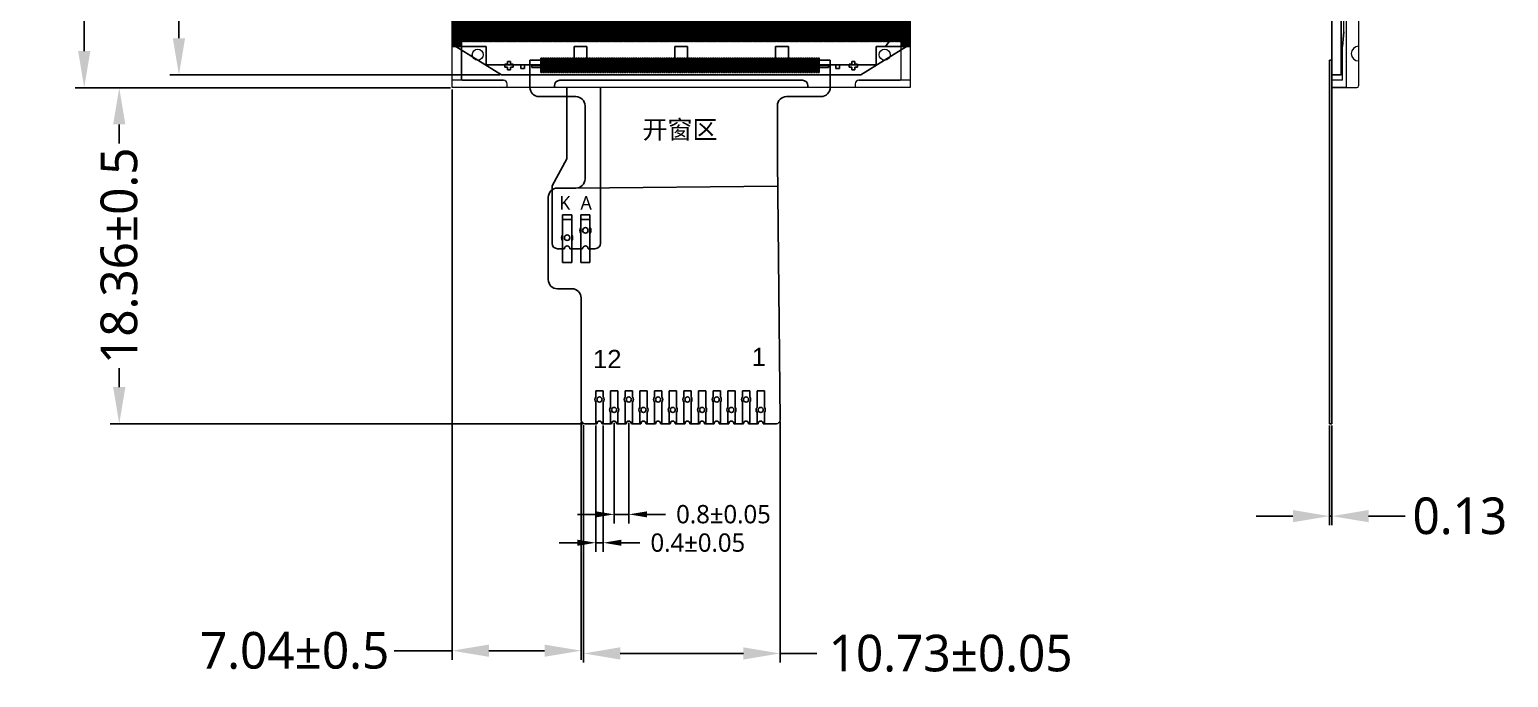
# Model space of a CAD drawing. Header units: millimetres. Extents: x 3277 to 3597, y 1666 to 1905.
# Drawn here: x 3358.2 to 3438.9, y 1751.3 to 1786.7 of the extents above; entities that cross this region are included whole.
import ezdxf

# ---------------------------------------------------------------- set-up
doc = ezdxf.new("R2010")
doc.units = ezdxf.units.MM
for name, color, linetype in [('2-BL', 3, 'Continuous'), ('2-BL-FPC', 2, 'Continuous'), ('3-LCD', 4, 'Continuous'), ('3-LCD-FPC', 40, 'Continuous'), ('6-标注', 7, 'Continuous')]:
    doc.layers.add(name, color=color, linetype=linetype)
doc.styles.add('PIN文字1', font='', dxfattribs={"height": 4})
doc.styles.add('宋体', font='')
doc.styles.get('PIN文字1').set_extended_font_data('Microsoft YaHei')
doc.styles.get('宋体').set_extended_font_data('Microsoft YaHei')
doc.dimstyles.new('ZY-G1-0.05', dxfattribs={"dimtxt": 1, "dimasz": 1, "dimexe": 0.5, "dimexo": 0.1, "dimgap": 0.5, "dimtad": 0, "dimdsep": 46, "dimtxsty": '宋体', "dimcen": 2, "dimclrd": 7, "dimclre": 7, "dimclrt": 7, "dimadec": 0, "dimazin": 2, "dimtol": 1, "dimtp": 0.05, "dimtm": 0.05, "dimtfac": 1, "dimtmove": 0, "dimatfit": 3, "dimfxl": 1, "dimtolj": 1, "dimarcsym": 0})
doc.dimstyles.new('ZY-G2-0.05', dxfattribs={"dimtxt": 2, "dimasz": 2, "dimexe": 0.5, "dimexo": 0.1, "dimgap": 0.5, "dimtad": 0, "dimdsep": 46, "dimtxsty": '宋体', "dimcen": 2, "dimclrd": 7, "dimclre": 7, "dimclrt": 7, "dimadec": 0, "dimazin": 2, "dimtol": 1, "dimtp": 0.05, "dimtm": 0.05, "dimtfac": 1, "dimtmove": 0, "dimatfit": 3, "dimfxl": 1, "dimtolj": 1, "dimarcsym": 0})
doc.dimstyles.new('ZY-G2-0.1默认', dxfattribs={"dimtxt": 2, "dimasz": 2, "dimexe": 0.5, "dimexo": 0.1, "dimgap": 0.5, "dimtad": 0, "dimdsep": 46, "dimtxsty": '宋体', "dimcen": 2, "dimclrd": 7, "dimclre": 7, "dimclrt": 7, "dimadec": 0, "dimazin": 2, "dimtp": 0.1, "dimtm": 0.1, "dimtfac": 1, "dimtmove": 0, "dimatfit": 3, "dimfxl": 1, "dimtolj": 1, "dimarcsym": 0})
doc.dimstyles.new('ZY-G2-0.5', dxfattribs={"dimtxt": 2, "dimasz": 2, "dimexe": 0.5, "dimexo": 0.1, "dimgap": 0.1, "dimtad": 0, "dimdsep": 46, "dimtxsty": '宋体', "dimcen": 2, "dimclrd": 7, "dimclre": 7, "dimclrt": 7, "dimadec": 0, "dimazin": 2, "dimtol": 1, "dimtp": 0.5, "dimtm": 0.5, "dimtfac": 1, "dimtmove": 0, "dimatfit": 3, "dimfxl": 1, "dimtolj": 1, "dimarcsym": 0})

# ---------------------------------------------------------------- blocks, each defined once
blk = doc.blocks.new('*D345')
at = {"layer": '6-标注', "color": 7, "lineweight": -2, "transparency": 16777216}
for p, q in [((3381.166, 1832.842), (3360.676, 1832.842)), ((3361.176, 1830.842), (3361.176, 1815.117)), ((3361.176, 1785.517), (3361.176, 1801.241)), ((3381.166, 1783.517), (3360.676, 1783.517))]:
    blk.add_line(p, q, dxfattribs=at)
at = {"layer": '6-标注', "color": 7, "transparency": 16777216}
for points in [[(3360.843, 1830.842), (3361.509, 1830.842), (3361.176, 1832.842)], [(3360.843, 1785.517), (3361.509, 1785.517), (3361.176, 1783.517)]]:
    blk.add_solid(points, dxfattribs=at)
at = {"layer": 'Defpoints', "color": 0, "transparency": 16777216}
for p in [(3381.266, 1832.842), (3361.176, 1783.517), (3381.266, 1783.517)]:
    blk.add_point(p, dxfattribs=at)
at = {"layer": '6-标注', "color": 7, "transparency": 16777216, "insert": (3361.176, 1808.179), "char_height": 2, "attachment_point": 5, "rotation": 90, "style": '宋体'}
blk.add_mtext('\\A1;LCM 49.33', dxfattribs=at)
blk = doc.blocks.new('*D353')
at = {"layer": '6-标注', "color": 7, "lineweight": -2, "transparency": 16777216}
for p, q in [((3381.266, 1832.742), (3365.848, 1832.742)), ((3366.348, 1830.742), (3366.348, 1817.773)), ((3366.348, 1786.222), (3366.348, 1799.19)), ((3383.866, 1784.222), (3365.848, 1784.222))]:
    blk.add_line(p, q, dxfattribs=at)
at = {"layer": '6-标注', "color": 7, "transparency": 16777216}
for points in [[(3366.014, 1830.742), (3366.681, 1830.742), (3366.348, 1832.742)], [(3366.014, 1786.222), (3366.681, 1786.222), (3366.348, 1784.222)]]:
    blk.add_solid(points, dxfattribs=at)
at = {"layer": 'Defpoints', "color": 0, "transparency": 16777216}
for p in [(3381.366, 1832.742), (3366.348, 1784.222), (3383.966, 1784.222)]:
    blk.add_point(p, dxfattribs=at)
at = {"layer": '6-标注', "color": 7, "transparency": 16777216, "insert": (3366.348, 1808.482), "char_height": 2, "attachment_point": 5, "rotation": 90, "style": '宋体'}
blk.add_mtext('\\A1;LCD TFT 48.52', dxfattribs=at)
blk = doc.blocks.new('*D356')
at = {"layer": '6-标注', "color": 7, "lineweight": -2, "transparency": 16777216}
for p, q in [((3429.159, 1765.062), (3429.159, 1759.61)), ((3429.289, 1765.062), (3429.289, 1759.61)), ((3427.159, 1760.11), (3425.159, 1760.11)), ((3429.159, 1760.11), (3429.289, 1760.11)), ((3431.289, 1760.11), (3433.289, 1760.11))]:
    blk.add_line(p, q, dxfattribs=at)
at = {"layer": '6-标注', "color": 7, "transparency": 16777216}
for points in [[(3427.159, 1760.444), (3427.159, 1759.777), (3429.159, 1760.11)], [(3431.289, 1760.444), (3431.289, 1759.777), (3429.289, 1760.11)]]:
    blk.add_solid(points, dxfattribs=at)
at = {"layer": 'Defpoints', "color": 0, "transparency": 16777216}
for p in [(3429.159, 1765.162), (3429.289, 1765.162), (3429.289, 1760.11)]:
    blk.add_point(p, dxfattribs=at)
at = {"layer": '6-标注', "color": 7, "transparency": 16777216, "insert": (3436.277, 1760.11), "char_height": 2, "attachment_point": 5, "style": '宋体'}
blk.add_mtext('\\A1;0.13', dxfattribs=at)
blk = doc.blocks.new('*D347')
at = {"layer": '6-标注', "color": 7, "lineweight": -2, "transparency": 16777216}
for p, q in [((3389.106, 1765.062), (3389.106, 1758.155)), ((3389.506, 1765.062), (3389.506, 1758.155)), ((3388.106, 1758.655), (3387.106, 1758.655)), ((3389.106, 1758.655), (3389.506, 1758.655)), ((3390.506, 1758.655), (3391.506, 1758.655))]:
    blk.add_line(p, q, dxfattribs=at)
at = {"layer": '6-标注', "color": 7, "transparency": 16777216}
for points in [[(3388.106, 1758.822), (3388.106, 1758.488), (3389.106, 1758.655)], [(3390.506, 1758.822), (3390.506, 1758.488), (3389.506, 1758.655)]]:
    blk.add_solid(points, dxfattribs=at)
at = {"layer": 'Defpoints', "color": 0, "transparency": 16777216}
for p in [(3389.106, 1765.162), (3389.506, 1765.162), (3389.506, 1758.655)]:
    blk.add_point(p, dxfattribs=at)
at = {"layer": '6-标注', "color": 7, "transparency": 16777216, "insert": (3394.676, 1758.655), "char_height": 1, "attachment_point": 5, "style": '宋体'}
blk.add_mtext('\\A1;0.4±0.05', dxfattribs=at)
blk = doc.blocks.new('*D348')
at = {"layer": '6-标注', "color": 7, "lineweight": -2, "transparency": 16777216}
for p, q in [((3390.106, 1765.203), (3390.106, 1759.708)), ((3390.906, 1765.203), (3390.906, 1759.708)), ((3389.106, 1760.208), (3388.106, 1760.208)), ((3390.106, 1760.208), (3390.906, 1760.208)), ((3391.906, 1760.208), (3392.906, 1760.208))]:
    blk.add_line(p, q, dxfattribs=at)
at = {"layer": '6-标注', "color": 7, "transparency": 16777216}
for points in [[(3389.106, 1760.374), (3389.106, 1760.041), (3390.106, 1760.208)], [(3391.906, 1760.374), (3391.906, 1760.041), (3390.906, 1760.208)]]:
    blk.add_solid(points, dxfattribs=at)
at = {"layer": 'Defpoints', "color": 0, "transparency": 16777216}
for p in [(3390.106, 1765.303), (3390.906, 1765.303), (3390.906, 1760.208)]:
    blk.add_point(p, dxfattribs=at)
at = {"layer": '6-标注', "color": 7, "transparency": 16777216, "insert": (3396.076, 1760.208), "char_height": 1, "attachment_point": 5, "style": '宋体'}
blk.add_mtext('\\A1;0.8±0.05', dxfattribs=at)
blk = doc.blocks.new('*D349')
at = {"color": 7, "lineweight": -2, "transparency": 16777216}
for p, q in [((3388.438, 1765.073), (3388.438, 1752.108)), ((3399.164, 1765.262), (3399.164, 1752.108)), ((3390.438, 1752.608), (3397.164, 1752.608)), ((3399.164, 1752.608), (3401.164, 1752.608))]:
    blk.add_line(p, q, dxfattribs=at)
at = {"color": 7, "transparency": 16777216}
for points in [[(3390.438, 1752.942), (3390.438, 1752.275), (3388.438, 1752.608)], [(3397.164, 1752.942), (3397.164, 1752.275), (3399.164, 1752.608)]]:
    blk.add_solid(points, dxfattribs=at)
at = {"layer": 'Defpoints', "color": 0, "transparency": 16777216}
for p in [(3388.438, 1765.173), (3399.164, 1765.362), (3399.164, 1752.608)]:
    blk.add_point(p, dxfattribs=at)
at = {"color": 7, "transparency": 16777216, "insert": (3408.477, 1752.608), "char_height": 2, "attachment_point": 5, "style": '宋体'}
blk.add_mtext('\\A1;10.73±0.05', dxfattribs=at)
blk = doc.blocks.new('*D343')
at = {"color": 7, "lineweight": -2, "transparency": 16777216}
for p, q in [((3381.266, 1783.417), (3381.266, 1752.258)), ((3388.306, 1765.249), (3388.306, 1752.258)), ((3381.266, 1752.758), (3378.09, 1752.758)), ((3386.306, 1752.758), (3383.266, 1752.758))]:
    blk.add_line(p, q, dxfattribs=at)
at = {"color": 7, "transparency": 16777216}
for points in [[(3383.266, 1753.092), (3383.266, 1752.425), (3381.266, 1752.758)], [(3386.306, 1753.092), (3386.306, 1752.425), (3388.306, 1752.758)]]:
    blk.add_solid(points, dxfattribs=at)
at = {"layer": 'Defpoints', "color": 0, "transparency": 16777216}
for p in [(3381.266, 1783.517), (3388.306, 1765.349), (3388.306, 1752.758)]:
    blk.add_point(p, dxfattribs=at)
at = {"color": 7, "transparency": 16777216, "insert": (3372.663, 1752.758), "char_height": 2, "attachment_point": 5, "style": '宋体'}
blk.add_mtext('\\A1;7.04±0.5', dxfattribs=at)
blk = doc.blocks.new('*D350')
at = {"color": 7, "lineweight": -2, "transparency": 16777216}
for p, q in [((3360.776, 1783.517), (3363.589, 1783.517)), ((3363.089, 1781.517), (3363.089, 1780.476)), ((3363.089, 1767.162), (3363.089, 1768.202)), ((3388.406, 1765.162), (3362.589, 1765.162))]:
    blk.add_line(p, q, dxfattribs=at)
at = {"color": 7, "transparency": 16777216}
for points in [[(3362.756, 1781.517), (3363.422, 1781.517), (3363.089, 1783.517)], [(3362.756, 1767.162), (3363.422, 1767.162), (3363.089, 1765.162)]]:
    blk.add_solid(points, dxfattribs=at)
at = {"layer": 'Defpoints', "color": 0, "transparency": 16777216}
for p in [(3360.676, 1783.517), (3363.089, 1783.517), (3388.506, 1765.162)]:
    blk.add_point(p, dxfattribs=at)
at = {"color": 7, "transparency": 16777216, "insert": (3363.089, 1774.339), "char_height": 2, "attachment_point": 5, "rotation": 90, "style": '宋体'}
blk.add_mtext('\\A1;18.36±0.5', dxfattribs=at)

msp = doc.modelspace()

# ---------------------------------------------------------------- hatches: boundary and pattern name
at = {"layer": '2-BL'}
h = msp.add_hatch(dxfattribs=at)
h.set_pattern_fill('ANSI31', color=52, scale=0.008, angle=18)
h.set_pattern_definition([(63, (3280.086573, 1020.59062), (-0.0226315657, 0.0115313587), [])])
h.paths.add_polyline_path([(3406.266, 1832.842), (3381.266, 1832.842), (3381.266, 1786.022), (3406.266, 1786.022)])
h.paths.add_polyline_path([(3382.168, 1788.772), (3382.168, 1831.992), (3405.363, 1831.992), (3405.363, 1788.772)], flags=16)
for points in [[(3381.768, 1786.572), (3381.266, 1786.572), (3381.266, 1785.772), (3381.768, 1785.772)], [(3405.763, 1785.772), (3406.266, 1785.772), (3406.266, 1786.572), (3405.763, 1786.572)]]:
    msp.add_hatch(color=256, dxfattribs=at).paths.add_polyline_path(points)

# ---------------------------------------------------------------- linework, layer by layer
at = {"color": 40}
for p, q in [((3429.159, 1785.032), (3429.289, 1785.032)), ((3399.164, 1765.362), (3399.016, 1779.532)), ((3387.193, 1779.032), (3387.193, 1779.032)), ((3388.016, 1778.032), (3399.03, 1778.147)), ((3386.511, 1777.532), (3386.511, 1773.032)), ((3387.806, 1772.532), (3387.011, 1772.532)), ((3388.306, 1765.362), (3388.306, 1772.032))]:
    msp.add_line(p, q, dxfattribs=at)
for centre, start, end in [((3387.011, 1773.032), 180, 270), ((3387.806, 1772.032, 0), 0, 90)]:
    msp.add_arc(centre, 0.5, start, end, dxfattribs=at)
at = {"layer": '2-BL', "lineweight": 5}
for p, q in [((3381.266, 1783.522), (3381.266, 1832.842)), ((3406.266, 1832.842), (3406.266, 1783.522)), ((3429.939, 1786.572), (3429.939, 1832.842)), ((3405.763, 1832.392), (3405.763, 1783.922)), ((3429.864, 1783.922), (3429.864, 1785.772)), ((3384.065, 1783.922), (3381.266, 1783.922)), ((3406.266, 1783.522), (3381.266, 1783.522)), ((3384.265, 1783.522), (3384.265, 1783.722)), ((3403.266, 1783.722), (3403.266, 1783.522)), ((3406.266, 1783.922), (3403.466, 1783.922)), ((3429.864, 1783.922), (3429.279, 1783.922)), ((3429.279, 1783.922), (3429.279, 1783.522))]:
    msp.add_line(p, q, dxfattribs=at)
at = {"layer": '2-BL', "color": 6, "lineweight": 5}
for p, q in [((3430.089, 1783.522), (3430.089, 1832.842)), ((3430.749, 1832.742), (3430.749, 1783.622)), ((3430.089, 1783.522), (3430.649, 1783.522))]:
    msp.add_line(p, q, dxfattribs=at)
at = {"layer": '2-BL', "linetype": 'Continuous'}
for p, q in [((3381.768, 1783.922), (3381.768, 1832.392)), ((3381.768, 1785.772), (3381.266, 1785.772)), ((3387.916, 1784.772), (3383.116, 1784.772)), ((3393.416, 1784.772), (3388.616, 1784.772)), ((3398.919, 1784.772), (3394.119, 1784.772)), ((3404.419, 1784.772), (3399.619, 1784.772)), ((3381.818, 1783.922), (3384.065, 1783.922)), ((3386.844, 1783.522), (3386.844, 1783.622)), ((3387.144, 1783.922), (3400.388, 1783.922)), ((3400.688, 1783.522), (3400.688, 1783.622)), ((3403.466, 1783.922), (3405.713, 1783.922)), ((3430.089, 1783.522), (3429.279, 1783.522))]:
    msp.add_line(p, q, dxfattribs=at)
at = {"layer": '2-BL'}
for p, q in [((3404.918, 1785.772), (3405.763, 1786.905)), ((3381.768, 1786.572), (3381.266, 1786.572)), ((3405.763, 1786.572), (3406.266, 1786.572)), ((3429.939, 1786.572), (3429.864, 1785.772)), ((3383.116, 1785.772), (3381.266, 1785.772)), ((3383.116, 1784.772), (3383.116, 1785.772)), ((3387.916, 1784.772), (3387.916, 1785.772)), ((3387.916, 1785.772), (3388.616, 1785.772)), ((3388.616, 1784.772), (3388.616, 1785.772)), ((3388.616, 1784.772), (3388.616, 1785.772)), ((3393.416, 1784.772), (3393.416, 1785.772)), ((3393.416, 1785.772), (3394.119, 1785.772)), ((3394.119, 1784.772), (3394.119, 1785.772)), ((3398.919, 1784.772), (3398.919, 1785.772)), ((3398.919, 1785.772), (3399.619, 1785.772)), ((3399.619, 1784.772), (3399.619, 1785.772)), ((3404.419, 1784.772), (3404.419, 1785.772)), ((3404.419, 1785.772), (3405.763, 1785.772)), ((3404.419, 1785.772), (3406.266, 1785.772)), ((3388.616, 1784.772), (3390.527, 1784.772))]:
    msp.add_line(p, q, dxfattribs=at)
at = {"layer": '2-BL', "color": 0, "lineweight": 5}
for centre in [(3382.66, 1785.322), (3404.875, 1785.322)]:
    msp.add_circle(centre, 0.3, dxfattribs=at)
at = {"layer": '2-BL', "color": 6, "lineweight": 5}
msp.add_circle((3404.875, 1785.322), 0.3, dxfattribs=at)
for centre, radius, start, end in [((3430.749, 1785.382), 0.4, 90, 270), ((3430.649, 1783.622), 0.1, 270, 0)]:
    msp.add_arc(centre, radius, start, end, dxfattribs=at)
at = {"layer": '2-BL', "lineweight": 5}
for centre, start, end in [((3384.065, 1783.722), 360, 90), ((3403.466, 1783.722), 90, 180)]:
    msp.add_arc(centre, 0.2, start, end, dxfattribs=at)
at = {"layer": '2-BL', "linetype": 'Continuous'}
for centre, start, end in [((3387.144, 1783.622), 90, 180), ((3400.388, 1783.622), 0, 90)]:
    msp.add_arc(centre, 0.3, start, end, dxfattribs=at)
at = {"layer": '2-BL-FPC', "color": 7}
for p, q in [((3387.516, 1779.625), (3387.516, 1783.522)), ((3389.358, 1778.147), (3389.358, 1783.522)), ((3386.716, 1778.154), (3387.516, 1779.625)), ((3386.716, 1775.022), (3386.716, 1778.154)), ((3389.358, 1777.722), (3389.358, 1778.147)), ((3389.358, 1775.022), (3389.358, 1778.147)), ((3387.288, 1775.487), (3387.288, 1776.322)), ((3387.288, 1776.322), (3387.788, 1776.322)), ((3387.788, 1775.487), (3387.788, 1776.322)), ((3388.288, 1775.887), (3388.288, 1776.322)), ((3388.288, 1776.322), (3388.788, 1776.322)), ((3388.788, 1775.887), (3388.788, 1776.322)), ((3388.288, 1774.722), (3388.288, 1775.556)), ((3388.788, 1774.722), (3388.788, 1775.556)), ((3387.388, 1774.722), (3387.016, 1774.722)), ((3387.288, 1774.722), (3387.288, 1775.156)), ((3388.388, 1774.722), (3387.688, 1774.722)), ((3387.788, 1774.722), (3387.788, 1775.156)), ((3389.058, 1774.722), (3388.688, 1774.722))]:
    msp.add_line(p, q, dxfattribs=at)
for centre in [(3387.538, 1775.322), (3388.538, 1775.722)]:
    msp.add_circle(centre, 0.15, dxfattribs=at)
for centre, radius, start, end in [((3387.538, 1775.322), 0.3, 146.44269, 213.55731), ((3387.538, 1775.322), 0.3, 326.44269, 33.55731), ((3388.538, 1775.722), 0.3, 146.44269, 213.55731), ((3388.538, 1775.722), 0.3, 326.44269, 33.55731), ((3387.016, 1775.022), 0.3, 180, 270), ((3387.538, 1774.722), 0.15, 0, 180), ((3388.538, 1774.722), 0.15, 0, 180), ((3389.058, 1775.022), 0.3, 270, 0)]:
    msp.add_arc(centre, radius, start, end, dxfattribs=at)
at = {"layer": '3-LCD', "color": 4}
for p, q in [((3381.366, 1785.822), (3381.366, 1832.742)), ((3406.166, 1832.742), (3406.166, 1785.822)), ((3381.366, 1785.822), (3383.966, 1784.222)), ((3406.166, 1785.822), (3403.566, 1784.222)), ((3384.291, 1784.797), (3384.141, 1784.797)), ((3384.141, 1784.797), (3384.141, 1784.647)), ((3384.141, 1784.647), (3384.291, 1784.647)), ((3384.441, 1784.947), (3384.291, 1784.947)), ((3384.291, 1784.947), (3384.291, 1784.797)), ((3384.291, 1784.647), (3384.291, 1784.497)), ((3384.291, 1784.497), (3384.441, 1784.497)), ((3384.441, 1784.797), (3384.441, 1784.947)), ((3384.591, 1784.797), (3384.441, 1784.797)), ((3384.441, 1784.497), (3384.441, 1784.647)), ((3384.441, 1784.647), (3384.591, 1784.647)), ((3384.591, 1784.647), (3384.591, 1784.797)), ((3385.011, 1784.577), (3385.011, 1784.777)), ((3385.011, 1784.777), (3385.211, 1784.777)), ((3385.211, 1784.577), (3385.011, 1784.577)), ((3385.211, 1784.777), (3385.211, 1784.577)), ((3385.611, 1784.627), (3385.611, 1784.727)), ((3385.611, 1784.727), (3386.111, 1784.727)), ((3386.111, 1784.627), (3385.611, 1784.627)), ((3401.801, 1784.727), (3401.301, 1784.727)), ((3401.301, 1784.627), (3401.801, 1784.627)), ((3401.801, 1784.627), (3401.801, 1784.727)), ((3402.401, 1784.777), (3402.201, 1784.777)), ((3402.201, 1784.777), (3402.201, 1784.577)), ((3402.201, 1784.577), (3402.401, 1784.577)), ((3402.401, 1784.577), (3402.401, 1784.777)), ((3402.941, 1784.647), (3402.941, 1784.797)), ((3402.941, 1784.797), (3403.091, 1784.797)), ((3403.091, 1784.647), (3402.941, 1784.647)), ((3403.091, 1784.797), (3403.091, 1784.947)), ((3403.091, 1784.947), (3403.241, 1784.947)), ((3403.091, 1784.497), (3403.091, 1784.647)), ((3403.241, 1784.497), (3403.091, 1784.497)), ((3403.241, 1784.947), (3403.241, 1784.797)), ((3403.241, 1784.797), (3403.391, 1784.797)), ((3403.391, 1784.647), (3403.241, 1784.647)), ((3403.241, 1784.647), (3403.241, 1784.497)), ((3403.391, 1784.797), (3403.391, 1784.647)), ((3403.566, 1784.222), (3383.966, 1784.222))]:
    msp.add_line(p, q, dxfattribs=at)
for points in [[(3429.789, 1832.742), (3429.289, 1832.742), (3429.289, 1784.222), (3429.789, 1784.222)], [(3386.181, 1784.352), (3386.111, 1784.352), (3386.111, 1785.132), (3386.181, 1785.132)], [(3386.301, 1784.352), (3386.231, 1784.352), (3386.231, 1785.132), (3386.301, 1785.132)], [(3386.421, 1784.352), (3386.351, 1784.352), (3386.351, 1785.132), (3386.421, 1785.132)], [(3386.541, 1784.352), (3386.471, 1784.352), (3386.471, 1785.132), (3386.541, 1785.132)], [(3386.661, 1784.352), (3386.591, 1784.352), (3386.591, 1785.132), (3386.661, 1785.132)], [(3386.781, 1784.352), (3386.711, 1784.352), (3386.711, 1785.132), (3386.781, 1785.132)], [(3386.901, 1784.352), (3386.831, 1784.352), (3386.831, 1785.132), (3386.901, 1785.132)], [(3387.021, 1784.352), (3386.951, 1784.352), (3386.951, 1785.132), (3387.021, 1785.132)], [(3387.141, 1784.352), (3387.071, 1784.352), (3387.071, 1785.132), (3387.141, 1785.132)], [(3387.261, 1784.352), (3387.191, 1784.352), (3387.191, 1785.132), (3387.261, 1785.132)], [(3387.381, 1784.352), (3387.311, 1784.352), (3387.311, 1785.132), (3387.381, 1785.132)], [(3387.501, 1784.352), (3387.431, 1784.352), (3387.431, 1785.132), (3387.501, 1785.132)], [(3387.621, 1784.352), (3387.551, 1784.352), (3387.551, 1785.132), (3387.621, 1785.132)], [(3387.741, 1784.352), (3387.671, 1784.352), (3387.671, 1785.132), (3387.741, 1785.132)], [(3387.861, 1784.352), (3387.791, 1784.352), (3387.791, 1785.132), (3387.861, 1785.132)], [(3387.981, 1784.352), (3387.911, 1784.352), (3387.911, 1785.132), (3387.981, 1785.132)], [(3388.101, 1784.352), (3388.031, 1784.352), (3388.031, 1785.132), (3388.101, 1785.132)], [(3388.221, 1784.352), (3388.151, 1784.352), (3388.151, 1785.132), (3388.221, 1785.132)], [(3388.341, 1784.352), (3388.271, 1784.352), (3388.271, 1785.132), (3388.341, 1785.132)], [(3388.461, 1784.352), (3388.391, 1784.352), (3388.391, 1785.132), (3388.461, 1785.132)], [(3388.581, 1784.352), (3388.511, 1784.352), (3388.511, 1785.132), (3388.581, 1785.132)], [(3388.701, 1784.352), (3388.631, 1784.352), (3388.631, 1785.132), (3388.701, 1785.132)], [(3388.821, 1784.352), (3388.751, 1784.352), (3388.751, 1785.132), (3388.821, 1785.132)], [(3388.941, 1784.352), (3388.871, 1784.352), (3388.871, 1785.132), (3388.941, 1785.132)], [(3389.061, 1784.352), (3388.991, 1784.352), (3388.991, 1785.132), (3389.061, 1785.132)], [(3389.181, 1784.352), (3389.111, 1784.352), (3389.111, 1785.132), (3389.181, 1785.132)], [(3389.301, 1784.352), (3389.231, 1784.352), (3389.231, 1785.132), (3389.301, 1785.132)], [(3389.421, 1784.352), (3389.351, 1784.352), (3389.351, 1785.132), (3389.421, 1785.132)], [(3389.541, 1784.352), (3389.471, 1784.352), (3389.471, 1785.132), (3389.541, 1785.132)], [(3389.661, 1784.352), (3389.591, 1784.352), (3389.591, 1785.132), (3389.661, 1785.132)], [(3389.781, 1784.352), (3389.711, 1784.352), (3389.711, 1785.132), (3389.781, 1785.132)], [(3389.901, 1784.352), (3389.831, 1784.352), (3389.831, 1785.132), (3389.901, 1785.132)], [(3390.021, 1784.352), (3389.951, 1784.352), (3389.951, 1785.132), (3390.021, 1785.132)], [(3390.141, 1784.352), (3390.071, 1784.352), (3390.071, 1785.132), (3390.141, 1785.132)], [(3390.261, 1784.352), (3390.191, 1784.352), (3390.191, 1785.132), (3390.261, 1785.132)], [(3390.381, 1784.352), (3390.311, 1784.352), (3390.311, 1785.132), (3390.381, 1785.132)], [(3390.501, 1784.352), (3390.431, 1784.352), (3390.431, 1785.132), (3390.501, 1785.132)], [(3390.621, 1784.352), (3390.551, 1784.352), (3390.551, 1785.132), (3390.621, 1785.132)], [(3390.741, 1784.352), (3390.671, 1784.352), (3390.671, 1785.132), (3390.741, 1785.132)], [(3390.861, 1784.352), (3390.791, 1784.352), (3390.791, 1785.132), (3390.861, 1785.132)], [(3390.981, 1784.352), (3390.911, 1784.352), (3390.911, 1785.132), (3390.981, 1785.132)], [(3391.101, 1784.352), (3391.031, 1784.352), (3391.031, 1785.132), (3391.101, 1785.132)], [(3391.221, 1784.352), (3391.151, 1784.352), (3391.151, 1785.132), (3391.221, 1785.132)], [(3391.341, 1784.352), (3391.271, 1784.352), (3391.271, 1785.132), (3391.341, 1785.132)], [(3391.461, 1784.352), (3391.391, 1784.352), (3391.391, 1785.132), (3391.461, 1785.132)], [(3391.581, 1784.352), (3391.511, 1784.352), (3391.511, 1785.132), (3391.581, 1785.132)], [(3391.701, 1784.352), (3391.631, 1784.352), (3391.631, 1785.132), (3391.701, 1785.132)], [(3391.821, 1784.352), (3391.751, 1784.352), (3391.751, 1785.132), (3391.821, 1785.132)], [(3391.941, 1784.352), (3391.871, 1784.352), (3391.871, 1785.132), (3391.941, 1785.132)], [(3392.061, 1784.352), (3391.991, 1784.352), (3391.991, 1785.132), (3392.061, 1785.132)], [(3392.181, 1784.352), (3392.111, 1784.352), (3392.111, 1785.132), (3392.181, 1785.132)], [(3392.301, 1784.352), (3392.231, 1784.352), (3392.231, 1785.132), (3392.301, 1785.132)], [(3392.421, 1784.352), (3392.351, 1784.352), (3392.351, 1785.132), (3392.421, 1785.132)], [(3392.541, 1784.352), (3392.471, 1784.352), (3392.471, 1785.132), (3392.541, 1785.132)], [(3392.661, 1784.352), (3392.591, 1784.352), (3392.591, 1785.132), (3392.661, 1785.132)], [(3392.781, 1784.352), (3392.711, 1784.352), (3392.711, 1785.132), (3392.781, 1785.132)], [(3392.901, 1784.352), (3392.831, 1784.352), (3392.831, 1785.132), (3392.901, 1785.132)], [(3393.021, 1784.352), (3392.951, 1784.352), (3392.951, 1785.132), (3393.021, 1785.132)], [(3393.141, 1784.352), (3393.071, 1784.352), (3393.071, 1785.132), (3393.141, 1785.132)], [(3393.261, 1784.352), (3393.191, 1784.352), (3393.191, 1785.132), (3393.261, 1785.132)], [(3393.381, 1784.352), (3393.311, 1784.352), (3393.311, 1785.132), (3393.381, 1785.132)], [(3393.501, 1784.352), (3393.431, 1784.352), (3393.431, 1785.132), (3393.501, 1785.132)], [(3393.621, 1784.352), (3393.551, 1784.352), (3393.551, 1785.132), (3393.621, 1785.132)], [(3393.741, 1784.352), (3393.671, 1784.352), (3393.671, 1785.132), (3393.741, 1785.132)], [(3393.861, 1784.352), (3393.791, 1784.352), (3393.791, 1785.132), (3393.861, 1785.132)], [(3393.981, 1784.352), (3393.911, 1784.352), (3393.911, 1785.132), (3393.981, 1785.132)], [(3394.101, 1784.352), (3394.031, 1784.352), (3394.031, 1785.132), (3394.101, 1785.132)], [(3394.221, 1784.352), (3394.151, 1784.352), (3394.151, 1785.132), (3394.221, 1785.132)], [(3394.341, 1784.352), (3394.271, 1784.352), (3394.271, 1785.132), (3394.341, 1785.132)], [(3394.461, 1784.352), (3394.391, 1784.352), (3394.391, 1785.132), (3394.461, 1785.132)], [(3394.581, 1784.352), (3394.511, 1784.352), (3394.511, 1785.132), (3394.581, 1785.132)], [(3394.701, 1784.352), (3394.631, 1784.352), (3394.631, 1785.132), (3394.701, 1785.132)], [(3394.821, 1784.352), (3394.751, 1784.352), (3394.751, 1785.132), (3394.821, 1785.132)], [(3394.941, 1784.352), (3394.871, 1784.352), (3394.871, 1785.132), (3394.941, 1785.132)], [(3395.061, 1784.352), (3394.991, 1784.352), (3394.991, 1785.132), (3395.061, 1785.132)], [(3395.181, 1784.352), (3395.111, 1784.352), (3395.111, 1785.132), (3395.181, 1785.132)], [(3395.301, 1784.352), (3395.231, 1784.352), (3395.231, 1785.132), (3395.301, 1785.132)], [(3395.421, 1784.352), (3395.351, 1784.352), (3395.351, 1785.132), (3395.421, 1785.132)], [(3395.541, 1784.352), (3395.471, 1784.352), (3395.471, 1785.132), (3395.541, 1785.132)], [(3395.661, 1784.352), (3395.591, 1784.352), (3395.591, 1785.132), (3395.661, 1785.132)], [(3395.781, 1784.352), (3395.711, 1784.352), (3395.711, 1785.132), (3395.781, 1785.132)], [(3395.901, 1784.352), (3395.831, 1784.352), (3395.831, 1785.132), (3395.901, 1785.132)], [(3396.021, 1784.352), (3395.951, 1784.352), (3395.951, 1785.132), (3396.021, 1785.132)], [(3396.141, 1784.352), (3396.071, 1784.352), (3396.071, 1785.132), (3396.141, 1785.132)], [(3396.261, 1784.352), (3396.191, 1784.352), (3396.191, 1785.132), (3396.261, 1785.132)], [(3396.381, 1784.352), (3396.311, 1784.352), (3396.311, 1785.132), (3396.381, 1785.132)], [(3396.501, 1784.352), (3396.431, 1784.352), (3396.431, 1785.132), (3396.501, 1785.132)], [(3396.621, 1784.352), (3396.551, 1784.352), (3396.551, 1785.132), (3396.621, 1785.132)], [(3396.741, 1784.352), (3396.671, 1784.352), (3396.671, 1785.132), (3396.741, 1785.132)], [(3396.861, 1784.352), (3396.791, 1784.352), (3396.791, 1785.132), (3396.861, 1785.132)], [(3396.981, 1784.352), (3396.911, 1784.352), (3396.911, 1785.132), (3396.981, 1785.132)], [(3397.101, 1784.352), (3397.031, 1784.352), (3397.031, 1785.132), (3397.101, 1785.132)], [(3397.221, 1784.352), (3397.151, 1784.352), (3397.151, 1785.132), (3397.221, 1785.132)], [(3397.341, 1784.352), (3397.271, 1784.352), (3397.271, 1785.132), (3397.341, 1785.132)], [(3397.461, 1784.352), (3397.391, 1784.352), (3397.391, 1785.132), (3397.461, 1785.132)], [(3397.581, 1784.352), (3397.511, 1784.352), (3397.511, 1785.132), (3397.581, 1785.132)], [(3397.701, 1784.352), (3397.631, 1784.352), (3397.631, 1785.132), (3397.701, 1785.132)], [(3397.821, 1784.352), (3397.751, 1784.352), (3397.751, 1785.132), (3397.821, 1785.132)], [(3397.941, 1784.352), (3397.871, 1784.352), (3397.871, 1785.132), (3397.941, 1785.132)], [(3398.061, 1784.352), (3397.991, 1784.352), (3397.991, 1785.132), (3398.061, 1785.132)], [(3398.181, 1784.352), (3398.111, 1784.352), (3398.111, 1785.132), (3398.181, 1785.132)], [(3398.301, 1784.352), (3398.231, 1784.352), (3398.231, 1785.132), (3398.301, 1785.132)], [(3398.421, 1784.352), (3398.351, 1784.352), (3398.351, 1785.132), (3398.421, 1785.132)], [(3398.541, 1784.352), (3398.471, 1784.352), (3398.471, 1785.132), (3398.541, 1785.132)], [(3398.661, 1784.352), (3398.591, 1784.352), (3398.591, 1785.132), (3398.661, 1785.132)], [(3398.781, 1784.352), (3398.711, 1784.352), (3398.711, 1785.132), (3398.781, 1785.132)], [(3398.901, 1784.352), (3398.831, 1784.352), (3398.831, 1785.132), (3398.901, 1785.132)], [(3399.021, 1784.352), (3398.951, 1784.352), (3398.951, 1785.132), (3399.021, 1785.132)], [(3399.141, 1784.352), (3399.071, 1784.352), (3399.071, 1785.132), (3399.141, 1785.132)], [(3399.261, 1784.352), (3399.191, 1784.352), (3399.191, 1785.132), (3399.261, 1785.132)], [(3399.381, 1784.352), (3399.311, 1784.352), (3399.311, 1785.132), (3399.381, 1785.132)], [(3399.501, 1784.352), (3399.431, 1784.352), (3399.431, 1785.132), (3399.501, 1785.132)], [(3399.621, 1784.352), (3399.551, 1784.352), (3399.551, 1785.132), (3399.621, 1785.132)], [(3399.741, 1784.352), (3399.671, 1784.352), (3399.671, 1785.132), (3399.741, 1785.132)], [(3399.861, 1784.352), (3399.791, 1784.352), (3399.791, 1785.132), (3399.861, 1785.132)], [(3399.981, 1784.352), (3399.911, 1784.352), (3399.911, 1785.132), (3399.981, 1785.132)], [(3400.101, 1784.352), (3400.031, 1784.352), (3400.031, 1785.132), (3400.101, 1785.132)], [(3400.221, 1784.352), (3400.151, 1784.352), (3400.151, 1785.132), (3400.221, 1785.132)], [(3400.341, 1784.352), (3400.271, 1784.352), (3400.271, 1785.132), (3400.341, 1785.132)], [(3400.461, 1784.352), (3400.391, 1784.352), (3400.391, 1785.132), (3400.461, 1785.132)], [(3400.581, 1784.352), (3400.511, 1784.352), (3400.511, 1785.132), (3400.581, 1785.132)], [(3400.701, 1784.352), (3400.631, 1784.352), (3400.631, 1785.132), (3400.701, 1785.132)], [(3400.821, 1784.352), (3400.751, 1784.352), (3400.751, 1785.132), (3400.821, 1785.132)], [(3400.941, 1784.352), (3400.871, 1784.352), (3400.871, 1785.132), (3400.941, 1785.132)], [(3401.061, 1784.352), (3400.991, 1784.352), (3400.991, 1785.132), (3401.061, 1785.132)], [(3401.181, 1784.352), (3401.111, 1784.352), (3401.111, 1785.132), (3401.181, 1785.132)], [(3401.301, 1784.352), (3401.231, 1784.352), (3401.231, 1785.132), (3401.301, 1785.132)]]:
    msp.add_lwpolyline(points, close=True, dxfattribs=at)
at = {"layer": '3-LCD-FPC', "color": 40}
for p, q in [((3401.901, 1785.032), (3385.511, 1785.032)), ((3385.511, 1785.032), (3385.511, 1783.532)), ((3401.901, 1785.032), (3401.901, 1783.532)), ((3429.159, 1765.162), (3429.159, 1785.032)), ((3429.289, 1785.032), (3429.289, 1765.162)), ((3388.016, 1783.032), (3386.011, 1783.032)), ((3399.516, 1783.032), (3401.401, 1783.032)), ((3388.516, 1778.532), (3388.516, 1782.532)), ((3399.016, 1779.532), (3399.016, 1782.532)), ((3387.011, 1778.032), (3388.016, 1778.032)), ((3388.016, 1778.032), (3388.016, 1778.032)), ((3387.288, 1773.972), (3387.288, 1776.572)), ((3387.288, 1776.572), (3387.788, 1776.572)), ((3387.788, 1776.572), (3387.788, 1773.972)), ((3388.288, 1773.972), (3388.288, 1776.572)), ((3388.288, 1776.572), (3388.788, 1776.572)), ((3388.788, 1776.572), (3388.788, 1773.972)), ((3387.788, 1773.972), (3387.288, 1773.972)), ((3388.788, 1773.972), (3388.288, 1773.972)), ((3389.506, 1766.962), (3389.106, 1766.962)), ((3389.106, 1766.962), (3389.106, 1766.623)), ((3389.506, 1766.962), (3389.506, 1766.623)), ((3390.306, 1766.962), (3389.906, 1766.962)), ((3389.906, 1766.962), (3389.906, 1766.053)), ((3390.306, 1766.962), (3390.306, 1766.053)), ((3391.106, 1766.962), (3390.706, 1766.962)), ((3390.706, 1766.962), (3390.706, 1766.623)), ((3391.106, 1766.962), (3391.106, 1766.623)), ((3391.906, 1766.962), (3391.506, 1766.962)), ((3391.506, 1766.962), (3391.506, 1766.053)), ((3391.906, 1766.962), (3391.906, 1766.053)), ((3392.706, 1766.962), (3392.306, 1766.962)), ((3392.306, 1766.962), (3392.306, 1766.623)), ((3392.706, 1766.962), (3392.706, 1766.623)), ((3393.506, 1766.962), (3393.106, 1766.962)), ((3393.106, 1766.962), (3393.106, 1766.053)), ((3393.506, 1766.962), (3393.506, 1766.053)), ((3394.306, 1766.962), (3393.906, 1766.962)), ((3393.906, 1766.962), (3393.906, 1766.623)), ((3394.306, 1766.962), (3394.306, 1766.623)), ((3395.106, 1766.962), (3394.706, 1766.962)), ((3394.706, 1766.962), (3394.706, 1766.053)), ((3395.106, 1766.962), (3395.106, 1766.053)), ((3395.906, 1766.962), (3395.506, 1766.962)), ((3395.506, 1766.962), (3395.506, 1766.623)), ((3395.906, 1766.962), (3395.906, 1766.623)), ((3396.706, 1766.962), (3396.306, 1766.962)), ((3396.306, 1766.962), (3396.306, 1766.053)), ((3396.706, 1766.962), (3396.706, 1766.053)), ((3397.506, 1766.962), (3397.106, 1766.962)), ((3397.106, 1766.962), (3397.106, 1766.623)), ((3397.506, 1766.962), (3397.506, 1766.623)), ((3398.306, 1766.962), (3397.906, 1766.962)), ((3397.906, 1766.962), (3397.906, 1766.053)), ((3398.306, 1766.962), (3398.306, 1766.053)), ((3389.106, 1766.34), (3389.106, 1765.162)), ((3389.506, 1766.34), (3389.506, 1765.162)), ((3389.906, 1765.77), (3389.906, 1765.162)), ((3390.306, 1765.77), (3390.306, 1765.162)), ((3390.706, 1766.34), (3390.706, 1765.162)), ((3391.106, 1766.34), (3391.106, 1765.162)), ((3391.506, 1765.77), (3391.506, 1765.162)), ((3391.906, 1765.77), (3391.906, 1765.162)), ((3392.306, 1766.34), (3392.306, 1765.162)), ((3392.706, 1766.34), (3392.706, 1765.162)), ((3393.106, 1765.77), (3393.106, 1765.162)), ((3393.506, 1765.77), (3393.506, 1765.162)), ((3393.906, 1766.34), (3393.906, 1765.162)), ((3394.306, 1766.34), (3394.306, 1765.162)), ((3394.706, 1765.77), (3394.706, 1765.162)), ((3395.106, 1765.77), (3395.106, 1765.162)), ((3395.506, 1766.34), (3395.506, 1765.162)), ((3395.906, 1766.34), (3395.906, 1765.162)), ((3396.306, 1765.77), (3396.306, 1765.162)), ((3396.706, 1765.77), (3396.706, 1765.162)), ((3397.106, 1766.34), (3397.106, 1765.162)), ((3397.506, 1766.34), (3397.506, 1765.162)), ((3397.906, 1765.77), (3397.906, 1765.162)), ((3398.306, 1765.77), (3398.306, 1765.162)), ((3388.506, 1765.162), (3389.164, 1765.162)), ((3389.447, 1765.162), (3389.506, 1765.162)), ((3389.906, 1765.162), (3389.506, 1765.162)), ((3389.906, 1765.162), (3389.964, 1765.162)), ((3390.247, 1765.162), (3390.306, 1765.162)), ((3390.247, 1765.162), (3390.764, 1765.162)), ((3390.706, 1765.162), (3390.764, 1765.162)), ((3391.047, 1765.162), (3391.564, 1765.162)), ((3391.047, 1765.162), (3391.106, 1765.162)), ((3391.506, 1765.162), (3391.564, 1765.162)), ((3391.847, 1765.162), (3392.364, 1765.162)), ((3391.847, 1765.162), (3391.906, 1765.162)), ((3392.306, 1765.162), (3392.364, 1765.162)), ((3392.647, 1765.162), (3392.706, 1765.162)), ((3393.106, 1765.162), (3392.706, 1765.162)), ((3393.106, 1765.162), (3393.164, 1765.162)), ((3393.447, 1765.162), (3393.506, 1765.162)), ((3393.447, 1765.162), (3393.964, 1765.162)), ((3393.906, 1765.162), (3393.964, 1765.162)), ((3394.247, 1765.162), (3394.764, 1765.162)), ((3394.247, 1765.162), (3394.306, 1765.162)), ((3394.706, 1765.162), (3394.764, 1765.162)), ((3395.047, 1765.162), (3395.564, 1765.162)), ((3395.047, 1765.162), (3395.106, 1765.162)), ((3395.506, 1765.162), (3395.564, 1765.162)), ((3395.847, 1765.162), (3396.364, 1765.162)), ((3395.847, 1765.162), (3395.906, 1765.162)), ((3396.306, 1765.162), (3396.364, 1765.162)), ((3396.647, 1765.162), (3397.164, 1765.162)), ((3396.647, 1765.162), (3396.706, 1765.162)), ((3397.106, 1765.162), (3397.164, 1765.162)), ((3397.447, 1765.162), (3397.964, 1765.162)), ((3397.447, 1765.162), (3397.506, 1765.162)), ((3397.906, 1765.162), (3397.964, 1765.162)), ((3398.247, 1765.162), (3398.306, 1765.162)), ((3398.306, 1765.162), (3398.964, 1765.162)), ((3429.289, 1765.162), (3429.159, 1765.162))]:
    msp.add_line(p, q, dxfattribs=at)
for centre in [(3389.306, 1766.482), (3390.906, 1766.482), (3392.506, 1766.482), (3394.106, 1766.482), (3395.706, 1766.482), (3397.306, 1766.482), (3390.106, 1765.912), (3391.706, 1765.912), (3393.306, 1765.912), (3394.906, 1765.912), (3396.506, 1765.912), (3398.106, 1765.912)]:
    msp.add_circle(centre, 0.141, dxfattribs=at)
for centre, radius, start, end in [((3386.011, 1783.532), 0.5, 180, 270), ((3401.401, 1783.532), 0.5, 270, 0), ((3388.016, 1782.532), 0.5, 0, 90), ((3399.516, 1782.532), 0.5, 90, 180), ((3387.011, 1777.532), 0.5, 90, 180), ((3388.016, 1778.532), 0.5, 270, 0), ((3389.281, 1766.482), 0.225, 141.05756, 218.94244), ((3389.331, 1766.482), 0.225, 321.05756, 38.94244), ((3390.881, 1766.482), 0.225, 141.05756, 218.94244), ((3390.931, 1766.482), 0.225, 321.05756, 38.94244), ((3392.481, 1766.482), 0.225, 141.05756, 218.94244), ((3392.531, 1766.482), 0.225, 321.05756, 38.94244), ((3394.081, 1766.482), 0.225, 141.05756, 218.94244), ((3394.131, 1766.482), 0.225, 321.05756, 38.94244), ((3395.681, 1766.482), 0.225, 141.05756, 218.94244), ((3395.731, 1766.482), 0.225, 321.05756, 38.94244), ((3397.281, 1766.482), 0.225, 141.05756, 218.94244), ((3397.331, 1766.482), 0.225, 321.05756, 38.94244), ((3390.081, 1765.912), 0.225, 141.05756, 218.94244), ((3390.131, 1765.912), 0.225, 321.05756, 38.94244), ((3391.681, 1765.912), 0.225, 141.05756, 218.94244), ((3391.731, 1765.912), 0.225, 321.05756, 38.94244), ((3393.281, 1765.912), 0.225, 141.05756, 218.94244), ((3393.331, 1765.912), 0.225, 321.05756, 38.94244), ((3394.881, 1765.912), 0.225, 141.05756, 218.94244), ((3394.931, 1765.912), 0.225, 321.05756, 38.94244), ((3396.481, 1765.912), 0.225, 141.05756, 218.94244), ((3396.531, 1765.912), 0.225, 321.05756, 38.94244), ((3398.081, 1765.912), 0.225, 141.05756, 218.94244), ((3398.131, 1765.912), 0.225, 321.05756, 38.94244), ((3388.506, 1765.362), 0.2, 180, 270), ((3389.306, 1765.162), 0.141, 0, 180), ((3390.106, 1765.162), 0.141, 0, 180), ((3390.906, 1765.162), 0.141, 0, 180), ((3391.706, 1765.162), 0.141, 0, 180), ((3392.506, 1765.162), 0.141, 0, 180), ((3393.306, 1765.162), 0.141, 0, 180), ((3394.106, 1765.162), 0.141, 0, 180), ((3394.906, 1765.162), 0.141, 0, 180), ((3395.706, 1765.162), 0.141, 0, 180), ((3396.506, 1765.162), 0.141, 0, 180), ((3397.306, 1765.162), 0.141, 0, 180), ((3398.106, 1765.162), 0.141, 0, 180), ((3398.964, 1765.362), 0.2, 270, 0)]:
    msp.add_arc(centre, radius, start, end, dxfattribs=at)

# ---------------------------------------------------------------- texts
at = {"color": 40, "insert": (3391.656, 1781.736), "char_height": 1, "attachment_point": 1, "style": 'PIN文字1'}
msp.add_mtext_dynamic_manual_height_columns('开窗区', width=4.91973, gutter_width=20, heights=[0], dxfattribs=at)
at = {"layer": '2-BL-FPC', "color": 7, "style": '宋体'}
for s, p in [('K', (3387.111, 1776.85)), ('A', (3388.265, 1776.854))]:
    msp.add_text(s, height=0.75, dxfattribs=at).set_placement(p)
at = {"layer": '3-LCD-FPC', "color": 40, "char_height": 1, "style": 'PIN文字1'}
for s, insert, width, attachment_point in [('\\pxt4;{\\fArial|b0|i0|c0|p34;\\C7;12}', (3388.953, 1769.195), 4.04065, 1), ('{\\fArial|b0|i0|c0|p34;\\C7;1}', (3398.394, 1769.306), 2.44953, 3)]:
    msp.add_mtext(s, dxfattribs=dict(at, insert=insert, width=width, attachment_point=attachment_point))

# ---------------------------------------------------------------- dimensions: what is measured, and where the dimension line sits
at = {"color": 40}
dim = msp.add_linear_dim(base=(3363.089108772, 1783.516544154), p1=(3388.505643083, 1765.161544154), p2=(3360.675927427, 1783.516544154), angle=90, dimstyle='ZY-G2-0.5', dxfattribs=at)
dim.commit()
dim.dimension.update_dxf_attribs({"geometry": '*D350', "text_midpoint": (3363.089108772, 1774.339044154)})
dim = msp.add_linear_dim(base=(3388.306, 1752.758), p1=(3381.266, 1783.517), p2=(3388.306, 1765.349), dimstyle='ZY-G2-0.5', dxfattribs=at)
dim.commit()
dim.dimension.update_dxf_attribs({"geometry": '*D343', "text_midpoint": (3372.663, 1752.758), "dimtype": 160})
dim = msp.add_linear_dim(base=(3399.164, 1752.608), p1=(3388.438, 1765.173), p2=(3399.164, 1765.362), dimstyle='ZY-G2-0.05', override={"dimtfillclr": 3}, dxfattribs=at)
dim.commit()
dim.dimension.update_dxf_attribs({"geometry": '*D349', "text_midpoint": (3408.477, 1752.608)})
at = {"layer": '6-标注', "color": 40}
for base, p1, p2, text, picture, middle in [((3361.175927427, 1783.516544154), (3381.265643083, 1832.841544154), (3381.265643083, 1783.516544154), 'LCM <>', '*D345', (3361.175927427, 1808.179044154)), ((3366.348, 1784.222), (3381.366, 1832.742), (3383.966, 1784.222), 'LCD TFT <>', '*D353', (3366.348, 1808.482))]:
    dim = msp.add_linear_dim(base=base, p1=p1, p2=p2, angle=90, text=text, dimstyle='ZY-G2-0.1默认', dxfattribs=at)
    dim.commit()
    dim.dimension.update_dxf_attribs({"geometry": picture, "text_midpoint": middle})
for base, p1, p2, dimstyle, picture, middle in [((3389.506, 1758.655), (3389.106, 1765.162), (3389.506, 1765.162), 'ZY-G1-0.05', '*D347', (3394.676, 1758.655)), ((3390.906, 1760.208), (3390.106, 1765.303), (3390.906, 1765.303), 'ZY-G1-0.05', '*D348', (3396.076, 1760.208)), ((3429.289, 1760.11), (3429.159, 1765.162), (3429.289, 1765.162), 'ZY-G2-0.1默认', '*D356', (3436.277, 1760.11))]:
    dim = msp.add_linear_dim(base=base, p1=p1, p2=p2, dimstyle=dimstyle, dxfattribs=at)
    dim.commit()
    dim.dimension.update_dxf_attribs({"geometry": picture, "text_midpoint": middle})

doc.saveas('drawing.dxf')
